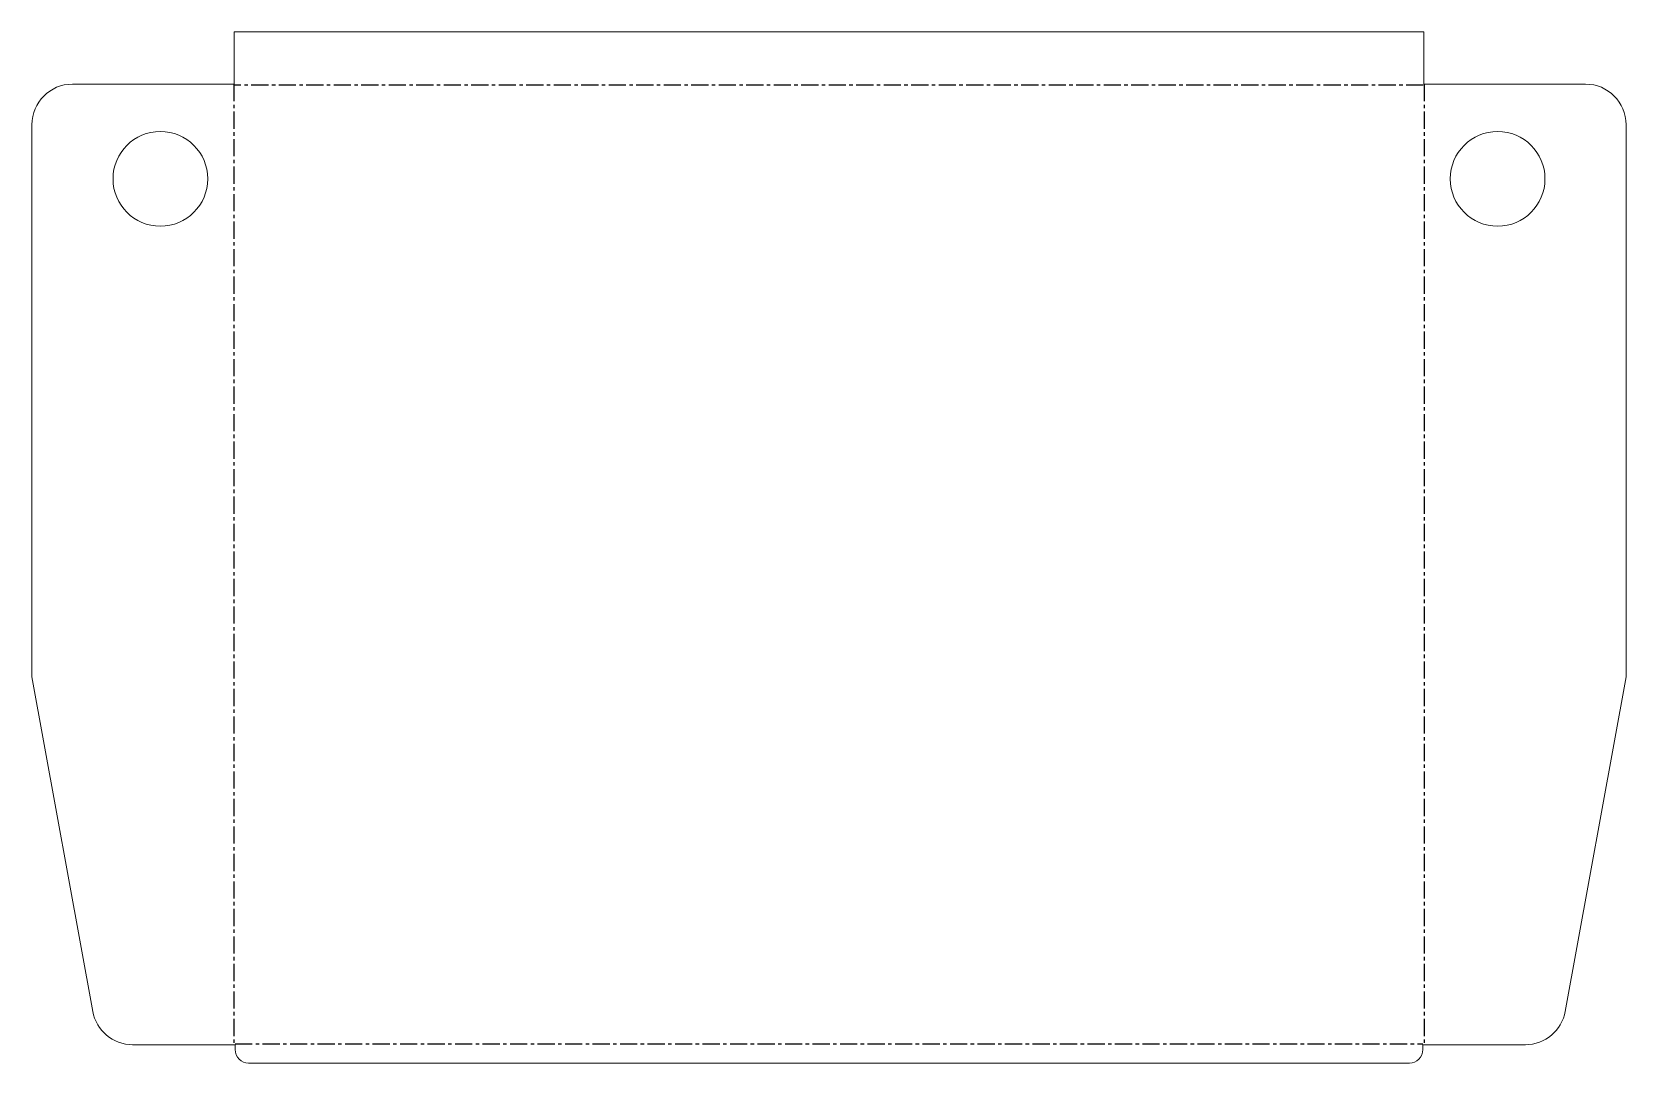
# Model space of a CAD drawing. Header units: millimetres. Extents: x -589 to 589, y -369 to 394.
import ezdxf

# ---------------------------------------------------------------- set-up
doc = ezdxf.new("R2010")
doc.units = ezdxf.units.MM
doc.linetypes.add('CENTERX2', pattern=[20.32, 12.7, -2.54, 2.54, -2.54])

msp = doc.modelspace()

# ---------------------------------------------------------------- linework, layer by layer
at = {"color": 7, "linetype": 'Continuous', "lineweight": 15}
for p, q in [((-439.6, 355), (-439.6, 393.6)), ((-439.6, 393.6), (439.6, 393.6)), ((439.6, 355), (439.6, 393.6)), ((-559.1, 355), (-439.6, 355)), ((439.6, 355), (559.1, 355)), ((-589.1, -83), (-589.1, 325)), ((589.1, 325), (589.1, -83)), ((-544.1, -330.4), (-589.1, -83)), ((589.1, -83), (544.1, -330.4)), ((-438.9, -355), (-514.6, -355)), ((-438.9, -358.6), (-438.9, -355)), ((514.6, -355), (438.9, -355)), ((438.9, -355), (438.9, -358.6)), ((428.9, -368.6), (-428.9, -368.6))]:
    msp.add_line(p, q, dxfattribs=at)
at = {"color": 7, "linetype": 'CENTERX2'}
for p, q in [((-439.8, 355), (-439.8, -355)), ((439.2, 354.3), (-439.2, 354.3)), ((439.8, 355), (439.8, -355)), ((-438.9, -354.3), (438.9, -354.3))]:
    msp.add_line(p, q, dxfattribs=at)
at = {"color": 7, "linetype": 'Continuous', "lineweight": 15}
for centre in [(-494.1, 285), (494.1, 285)]:
    msp.add_circle(centre, 35, dxfattribs=at)
for centre, radius, start, end in [((-559.1, 325), 30, 90, 180), ((559.1, 325), 30, 0, 90), ((-514.6, -325), 30, 190.2958, 270), ((514.6, -325), 30, 270, 349.7042), ((-428.9, -358.6), 10, 180, 270), ((428.9, -358.6), 10, 270, 0)]:
    msp.add_arc(centre, radius, start, end, dxfattribs=at)

doc.saveas('drawing.dxf')
